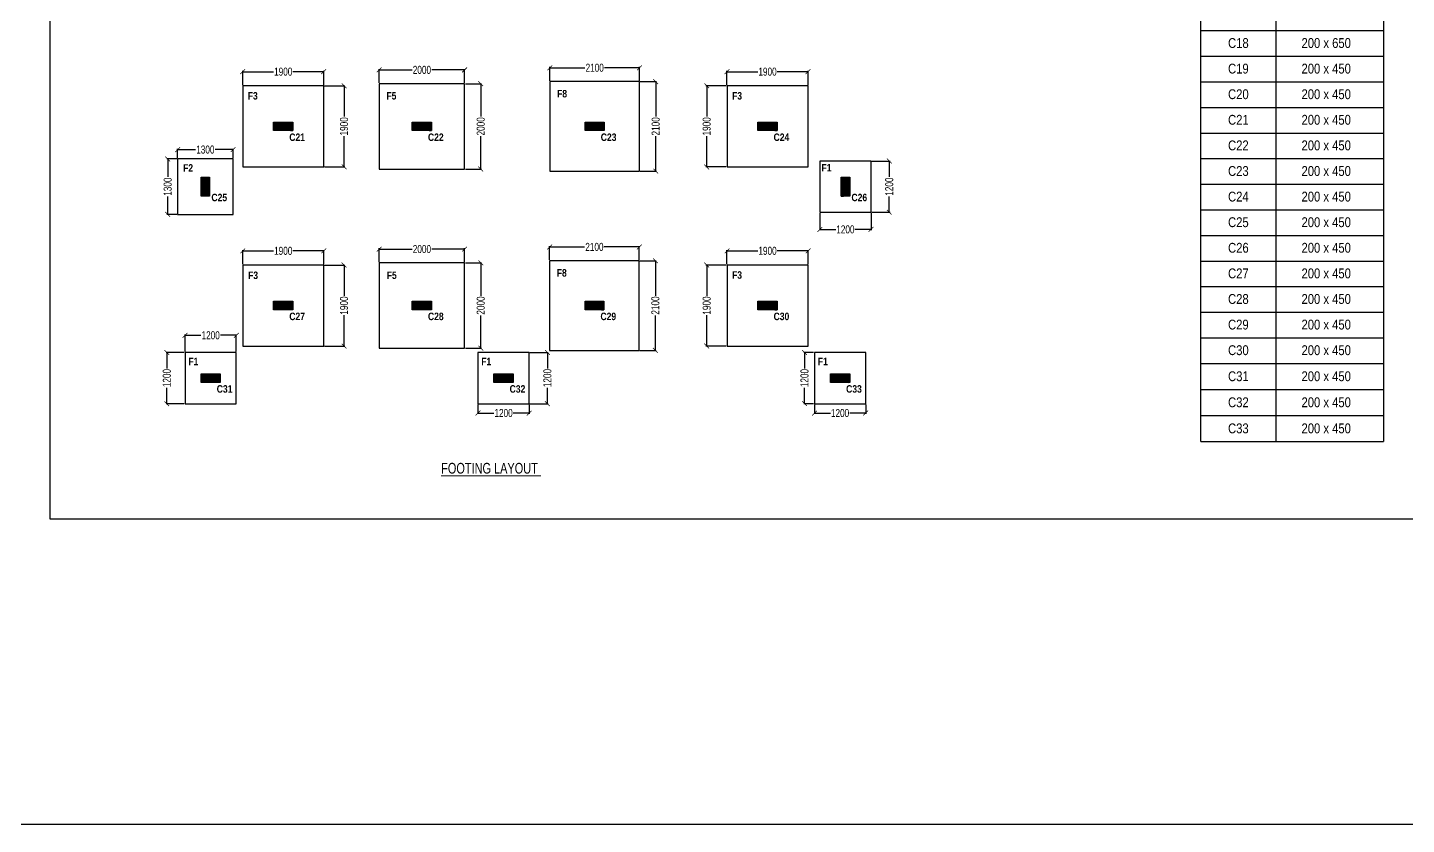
# Model space of a CAD drawing. Header units: millimetres. Extents: x 1798 to 243113, y 1193 to 150435.
# Drawn here: x 64466 to 96780, y 109480 to 128159 of the extents above; entities that cross this region are included whole.
import ezdxf

# ---------------------------------------------------------------- set-up
doc = ezdxf.new("R2010")
doc.units = ezdxf.units.MM
for name, color, linetype in [('-S-DIM', 8, 'Continuous'), ('A-WALL-PATT', 7, 'Continuous'), ('beam', 4, 'Continuous'), ('COL NOS', 12, 'Continuous'), ('column', 5, 'Continuous'), ('DIM', 8, 'Continuous')]:
    doc.layers.add(name, color=color, linetype=linetype)
doc.layers.add('-S-TEXT', color=6, linetype='Continuous', lineweight=0)
doc.layers.add('LOW WALL', color=6, linetype='Continuous', lineweight=20)
doc.styles.add('sd', font='ARIALNB.TTF')
doc.styles.add('SOBHA', font='swisscl.ttf')
doc.styles.add('SUB TIT', font='ARIALNB.TTF')
doc.dimstyles.new('S-75', dxfattribs={"dimscale": 75, "dimtxt": 2.5, "dimasz": 1.5, "dimexe": 0.25, "dimexo": 0.25, "dimgap": 0.1, "dimtad": 0, "dimdec": 0, "dimrnd": 0.0005, "dimzin": 0, "dimdsep": 46, "dimtxsty": 'SOBHA', "dimblk": 'ARCHTICK', "dimcen": 0.09, "dimclrd": 8, "dimclre": 8, "dimclrt": 6, "dimadec": 0, "dimazin": 0, "dimtfac": 1, "dimtdec": 0, "dimtofl": 0, "dimtmove": 0, "dimatfit": 3, "dimfxl": 0.18, "dimtolj": 1, "dimtzin": 0, "dimlwd": -1, "dimlwe": -1, "dimarcsym": 0})
pattern_1 = [(135, (50151.36154, 144388.88852), (-0.08838834765, -0.08838834765), [])]
pattern_2 = [(225, (50151.36154, 144388.88852), (0.08838834765, -0.08838834765), [])]

# ---------------------------------------------------------------- blocks, each defined once
blk = doc.blocks.new('_ArchTick')
at = {"color": 0, "linetype": 'ByBlock', "const_width": 0.15}
blk.add_lwpolyline([(-0.5, -0.5), (0.5, 0.5)], dxfattribs=at)
blk = doc.blocks.new('*D620')
at = {"layer": '-S-DIM', "color": 8, "ltscale": 150000, "transparency": 16777216}
for p, q in [((82888, 120543), (82655, 120543)), ((82674, 120543), (82674, 120171)), ((82674, 119343), (82674, 119715)), ((82888, 119343), (82655, 119343))]:
    blk.add_line(p, q, dxfattribs=at)
at = {"layer": '-S-DIM', "color": 8, "linetype": 'Continuous', "ltscale": 150000, "transparency": 16777216, "xscale": 112.5, "yscale": 112.5, "zscale": 112.5}
for p, rotation in [((82674, 120543), 90), ((82674, 119343), 270)]:
    blk.add_blockref('_ArchTick', p, dxfattribs=dict(at, rotation=rotation))
at = {"layer": '-S-DIM', "color": 6, "linetype": 'Continuous', "ltscale": 150000, "transparency": 16777216, "insert": (82674, 119943), "char_height": 187.5, "attachment_point": 5, "rotation": 90, "style": 'SOBHA'}
blk.add_mtext('\\A1;1200', dxfattribs=at)
blk = doc.blocks.new('*D489')
at = {"layer": '-S-DIM', "color": 8, "ltscale": 150000, "transparency": 16777216}
for p, q in [((82907, 119324), (82907, 119104)), ((84107, 119324), (84107, 119104)), ((82907, 119123), (83279, 119123)), ((84107, 119123), (83735, 119123))]:
    blk.add_line(p, q, dxfattribs=at)
at = {"layer": '-S-DIM', "color": 8, "linetype": 'Continuous', "ltscale": 150000, "transparency": 16777216, "xscale": 112.5, "yscale": 112.5, "zscale": 112.5, "rotation": 180}
blk.add_blockref('_ArchTick', (82907, 119123), dxfattribs=at)
at = {"layer": '-S-DIM', "color": 8, "linetype": 'Continuous', "ltscale": 150000, "transparency": 16777216, "xscale": 112.5, "yscale": 112.5, "zscale": 112.5}
blk.add_blockref('_ArchTick', (84107, 119123), dxfattribs=at)
at = {"layer": '-S-DIM', "color": 6, "linetype": 'Continuous', "ltscale": 150000, "transparency": 16777216, "insert": (83507, 119123), "char_height": 187.5, "attachment_point": 5, "style": 'SOBHA'}
blk.add_mtext('\\A1;1200', dxfattribs=at)
blk = doc.blocks.new('*D490')
at = {"layer": '-S-DIM', "color": 8, "ltscale": 150000, "transparency": 16777216}
for p, q in [((84251, 125030), (84679, 125030)), ((84660, 125030), (84660, 124658)), ((84660, 123830), (84660, 124202)), ((84251, 123830), (84679, 123830))]:
    blk.add_line(p, q, dxfattribs=at)
at = {"layer": '-S-DIM', "color": 8, "linetype": 'Continuous', "ltscale": 150000, "transparency": 16777216, "xscale": 112.5, "yscale": 112.5, "zscale": 112.5}
for p, rotation in [((84660, 125030), 90), ((84660, 123830), 270)]:
    blk.add_blockref('_ArchTick', p, dxfattribs=dict(at, rotation=rotation))
at = {"layer": '-S-DIM', "color": 6, "linetype": 'Continuous', "ltscale": 150000, "transparency": 16777216, "insert": (84660, 124430), "char_height": 187.5, "attachment_point": 5, "rotation": 90, "style": 'SOBHA'}
blk.add_mtext('\\A1;1200', dxfattribs=at)
blk = doc.blocks.new('*D491')
at = {"layer": '-S-DIM', "color": 8, "ltscale": 150000, "transparency": 16777216}
for p, q in [((83032, 123811), (83032, 123409)), ((84232, 123811), (84232, 123409)), ((83032, 123427), (83404, 123427)), ((84232, 123427), (83860, 123427))]:
    blk.add_line(p, q, dxfattribs=at)
at = {"layer": '-S-DIM', "color": 8, "linetype": 'Continuous', "ltscale": 150000, "transparency": 16777216, "xscale": 112.5, "yscale": 112.5, "zscale": 112.5, "rotation": 180}
blk.add_blockref('_ArchTick', (83032, 123427), dxfattribs=at)
at = {"layer": '-S-DIM', "color": 8, "linetype": 'Continuous', "ltscale": 150000, "transparency": 16777216, "xscale": 112.5, "yscale": 112.5, "zscale": 112.5}
blk.add_blockref('_ArchTick', (84232, 123427), dxfattribs=at)
at = {"layer": '-S-DIM', "color": 6, "linetype": 'Continuous', "ltscale": 150000, "transparency": 16777216, "insert": (83632, 123427), "char_height": 187.5, "attachment_point": 5, "style": 'SOBHA'}
blk.add_mtext('\\A1;1200', dxfattribs=at)
blk = doc.blocks.new('*D492')
at = {"layer": '-S-DIM', "color": 8, "ltscale": 150000, "transparency": 16777216}
for p, q in [((76239, 120543), (76668, 120543)), ((76649, 120543), (76649, 120171)), ((76649, 119343), (76649, 119715)), ((76239, 119343), (76668, 119343))]:
    blk.add_line(p, q, dxfattribs=at)
at = {"layer": '-S-DIM', "color": 8, "linetype": 'Continuous', "ltscale": 150000, "transparency": 16777216, "xscale": 112.5, "yscale": 112.5, "zscale": 112.5}
for p, rotation in [((76649, 120543), 90), ((76649, 119343), 270)]:
    blk.add_blockref('_ArchTick', p, dxfattribs=dict(at, rotation=rotation))
at = {"layer": '-S-DIM', "color": 6, "linetype": 'Continuous', "ltscale": 150000, "transparency": 16777216, "insert": (76649, 119943), "char_height": 187.5, "attachment_point": 5, "rotation": 90, "style": 'SOBHA'}
blk.add_mtext('\\A1;1200', dxfattribs=at)
blk = doc.blocks.new('*D493')
at = {"layer": '-S-DIM', "color": 8, "ltscale": 150000, "transparency": 16777216}
for p, q in [((75021, 119324), (75021, 119104)), ((76221, 119324), (76221, 119104)), ((75021, 119123), (75393, 119123)), ((76221, 119123), (75848, 119123))]:
    blk.add_line(p, q, dxfattribs=at)
at = {"layer": '-S-DIM', "color": 8, "linetype": 'Continuous', "ltscale": 150000, "transparency": 16777216, "xscale": 112.5, "yscale": 112.5, "zscale": 112.5, "rotation": 180}
blk.add_blockref('_ArchTick', (75021, 119123), dxfattribs=at)
at = {"layer": '-S-DIM', "color": 8, "linetype": 'Continuous', "ltscale": 150000, "transparency": 16777216, "xscale": 112.5, "yscale": 112.5, "zscale": 112.5}
blk.add_blockref('_ArchTick', (76221, 119123), dxfattribs=at)
at = {"layer": '-S-DIM', "color": 6, "linetype": 'Continuous', "ltscale": 150000, "transparency": 16777216, "insert": (75621, 119123), "char_height": 187.5, "attachment_point": 5, "style": 'SOBHA'}
blk.add_mtext('\\A1;1200', dxfattribs=at)
blk = doc.blocks.new('*D621')
at = {"layer": '-S-DIM', "color": 8, "ltscale": 150000, "transparency": 16777216}
for p, q in [((68138, 120543), (67710, 120543)), ((67729, 120543), (67729, 120171)), ((67729, 119343), (67729, 119715)), ((68138, 119343), (67710, 119343))]:
    blk.add_line(p, q, dxfattribs=at)
at = {"layer": '-S-DIM', "color": 8, "linetype": 'Continuous', "ltscale": 150000, "transparency": 16777216, "xscale": 112.5, "yscale": 112.5, "zscale": 112.5}
for p, rotation in [((67729, 120543), 90), ((67729, 119343), 270)]:
    blk.add_blockref('_ArchTick', p, dxfattribs=dict(at, rotation=rotation))
at = {"layer": '-S-DIM', "color": 6, "linetype": 'Continuous', "ltscale": 150000, "transparency": 16777216, "insert": (67729, 119943), "char_height": 187.5, "attachment_point": 5, "rotation": 90, "style": 'SOBHA'}
blk.add_mtext('\\A1;1200', dxfattribs=at)
blk = doc.blocks.new('*D622')
at = {"layer": '-S-DIM', "color": 8, "ltscale": 150000, "transparency": 16777216}
for p, q in [((68157, 120562), (68157, 120964)), ((68157, 120945), (68529, 120945)), ((69357, 120945), (68985, 120945)), ((69357, 120562), (69357, 120964))]:
    blk.add_line(p, q, dxfattribs=at)
at = {"layer": '-S-DIM', "color": 8, "linetype": 'Continuous', "ltscale": 150000, "transparency": 16777216, "xscale": 112.5, "yscale": 112.5, "zscale": 112.5, "rotation": 180}
blk.add_blockref('_ArchTick', (68157, 120945), dxfattribs=at)
at = {"layer": '-S-DIM', "color": 8, "linetype": 'Continuous', "ltscale": 150000, "transparency": 16777216, "xscale": 112.5, "yscale": 112.5, "zscale": 112.5}
blk.add_blockref('_ArchTick', (69357, 120945), dxfattribs=at)
at = {"layer": '-S-DIM', "color": 6, "linetype": 'Continuous', "ltscale": 150000, "transparency": 16777216, "insert": (68757, 120945), "char_height": 187.5, "attachment_point": 5, "style": 'SOBHA'}
blk.add_mtext('\\A1;1200', dxfattribs=at)
blk = doc.blocks.new('*D629')
at = {"layer": '-S-DIM', "color": 8, "ltscale": 150000, "transparency": 16777216}
for p, q in [((72707, 122662), (72707, 122985)), ((72707, 122966), (73477, 122966)), ((74707, 122966), (73937, 122966)), ((74707, 122662), (74707, 122985))]:
    blk.add_line(p, q, dxfattribs=at)
at = {"layer": '-S-DIM', "color": 8, "linetype": 'Continuous', "ltscale": 150000, "transparency": 16777216, "xscale": 112.5, "yscale": 112.5, "zscale": 112.5, "rotation": 180}
blk.add_blockref('_ArchTick', (72707, 122966), dxfattribs=at)
at = {"layer": '-S-DIM', "color": 8, "linetype": 'Continuous', "ltscale": 150000, "transparency": 16777216, "xscale": 112.5, "yscale": 112.5, "zscale": 112.5}
blk.add_blockref('_ArchTick', (74707, 122966), dxfattribs=at)
at = {"layer": '-S-DIM', "color": 6, "linetype": 'Continuous', "ltscale": 150000, "transparency": 16777216, "insert": (73707, 122966), "char_height": 187.5, "attachment_point": 5, "style": 'SOBHA'}
blk.add_mtext('\\A1;2000', dxfattribs=at)
blk = doc.blocks.new('*D630')
at = {"layer": '-S-DIM', "color": 8, "ltscale": 150000, "transparency": 16777216}
for p, q in [((74726, 122643), (75105, 122643)), ((75086, 122643), (75086, 121873)), ((75086, 120643), (75086, 121413)), ((74726, 120643), (75105, 120643))]:
    blk.add_line(p, q, dxfattribs=at)
at = {"layer": '-S-DIM', "color": 8, "linetype": 'Continuous', "ltscale": 150000, "transparency": 16777216, "xscale": 112.5, "yscale": 112.5, "zscale": 112.5}
for p, rotation in [((75086, 122643), 90), ((75086, 120643), 270)]:
    blk.add_blockref('_ArchTick', p, dxfattribs=dict(at, rotation=rotation))
at = {"layer": '-S-DIM', "color": 6, "linetype": 'Continuous', "ltscale": 150000, "transparency": 16777216, "insert": (75086, 121643), "char_height": 187.5, "attachment_point": 5, "rotation": 90, "style": 'SOBHA'}
blk.add_mtext('\\A1;2000', dxfattribs=at)
blk = doc.blocks.new('*D631')
at = {"layer": '-S-DIM', "color": 8, "ltscale": 150000, "transparency": 16777216}
for p, q in [((72707, 126862), (72707, 127185)), ((72707, 127166), (73477, 127166)), ((74707, 127166), (73937, 127166)), ((74707, 126862), (74707, 127185))]:
    blk.add_line(p, q, dxfattribs=at)
at = {"layer": '-S-DIM', "color": 8, "linetype": 'Continuous', "ltscale": 150000, "transparency": 16777216, "xscale": 112.5, "yscale": 112.5, "zscale": 112.5, "rotation": 180}
blk.add_blockref('_ArchTick', (72707, 127166), dxfattribs=at)
at = {"layer": '-S-DIM', "color": 8, "linetype": 'Continuous', "ltscale": 150000, "transparency": 16777216, "xscale": 112.5, "yscale": 112.5, "zscale": 112.5}
blk.add_blockref('_ArchTick', (74707, 127166), dxfattribs=at)
at = {"layer": '-S-DIM', "color": 6, "linetype": 'Continuous', "ltscale": 150000, "transparency": 16777216, "insert": (73707, 127166), "char_height": 187.5, "attachment_point": 5, "style": 'SOBHA'}
blk.add_mtext('\\A1;2000', dxfattribs=at)
blk = doc.blocks.new('*D632')
at = {"layer": '-S-DIM', "color": 8, "ltscale": 150000, "transparency": 16777216}
for p, q in [((74726, 126843), (75105, 126843)), ((75086, 126843), (75086, 126073)), ((75086, 124843), (75086, 125613)), ((74726, 124843), (75105, 124843))]:
    blk.add_line(p, q, dxfattribs=at)
at = {"layer": '-S-DIM', "color": 8, "linetype": 'Continuous', "ltscale": 150000, "transparency": 16777216, "xscale": 112.5, "yscale": 112.5, "zscale": 112.5}
for p, rotation in [((75086, 126843), 90), ((75086, 124843), 270)]:
    blk.add_blockref('_ArchTick', p, dxfattribs=dict(at, rotation=rotation))
at = {"layer": '-S-DIM', "color": 6, "linetype": 'Continuous', "ltscale": 150000, "transparency": 16777216, "insert": (75086, 125843), "char_height": 187.5, "attachment_point": 5, "rotation": 90, "style": 'SOBHA'}
blk.add_mtext('\\A1;2000', dxfattribs=at)
blk = doc.blocks.new('*D633')
at = {"layer": '-S-DIM', "color": 8, "ltscale": 150000, "transparency": 16777216}
for p, q in [((76707, 126912), (76707, 127235)), ((76707, 127216), (77527, 127216)), ((78807, 127216), (77987, 127216)), ((78807, 126912), (78807, 127235))]:
    blk.add_line(p, q, dxfattribs=at)
at = {"layer": '-S-DIM', "color": 8, "linetype": 'Continuous', "ltscale": 150000, "transparency": 16777216, "xscale": 112.5, "yscale": 112.5, "zscale": 112.5, "rotation": 180}
blk.add_blockref('_ArchTick', (76707, 127216), dxfattribs=at)
at = {"layer": '-S-DIM', "color": 8, "linetype": 'Continuous', "ltscale": 150000, "transparency": 16777216, "xscale": 112.5, "yscale": 112.5, "zscale": 112.5}
blk.add_blockref('_ArchTick', (78807, 127216), dxfattribs=at)
at = {"layer": '-S-DIM', "color": 6, "linetype": 'Continuous', "ltscale": 150000, "transparency": 16777216, "insert": (77757, 127216), "char_height": 187.5, "attachment_point": 5, "style": 'SOBHA'}
blk.add_mtext('\\A1;2100', dxfattribs=at)
blk = doc.blocks.new('*D634')
at = {"layer": '-S-DIM', "color": 8, "ltscale": 150000, "transparency": 16777216}
for p, q in [((78826, 126893), (79205, 126893)), ((79186, 126893), (79186, 126073)), ((79186, 124793), (79186, 125613)), ((78826, 124793), (79205, 124793))]:
    blk.add_line(p, q, dxfattribs=at)
at = {"layer": '-S-DIM', "color": 8, "linetype": 'Continuous', "ltscale": 150000, "transparency": 16777216, "xscale": 112.5, "yscale": 112.5, "zscale": 112.5}
for p, rotation in [((79186, 126893), 90), ((79186, 124793), 270)]:
    blk.add_blockref('_ArchTick', p, dxfattribs=dict(at, rotation=rotation))
at = {"layer": '-S-DIM', "color": 6, "linetype": 'Continuous', "ltscale": 150000, "transparency": 16777216, "insert": (79186, 125843), "char_height": 187.5, "attachment_point": 5, "rotation": 90, "style": 'SOBHA'}
blk.add_mtext('\\A1;2100', dxfattribs=at)
blk = doc.blocks.new('*D648')
at = {"layer": '-S-DIM', "color": 8, "ltscale": 150000, "transparency": 16777216}
for p, q in [((69507, 126812), (69507, 127144)), ((69507, 127125), (70229, 127125)), ((71407, 127125), (70685, 127125)), ((71407, 126812), (71407, 127144))]:
    blk.add_line(p, q, dxfattribs=at)
at = {"layer": '-S-DIM', "color": 8, "linetype": 'Continuous', "ltscale": 150000, "transparency": 16777216, "xscale": 112.5, "yscale": 112.5, "zscale": 112.5, "rotation": 180}
blk.add_blockref('_ArchTick', (69507, 127125), dxfattribs=at)
at = {"layer": '-S-DIM', "color": 8, "linetype": 'Continuous', "ltscale": 150000, "transparency": 16777216, "xscale": 112.5, "yscale": 112.5, "zscale": 112.5}
blk.add_blockref('_ArchTick', (71407, 127125), dxfattribs=at)
at = {"layer": '-S-DIM', "color": 6, "linetype": 'Continuous', "ltscale": 150000, "transparency": 16777216, "insert": (70457, 127125), "char_height": 187.5, "attachment_point": 5, "style": 'SOBHA'}
blk.add_mtext('\\A1;1900', dxfattribs=at)
blk = doc.blocks.new('*D649')
at = {"layer": '-S-DIM', "color": 8, "ltscale": 150000, "transparency": 16777216}
for p, q in [((71426, 126793), (71902, 126793)), ((71883, 126793), (71883, 126071)), ((71883, 124893), (71883, 125615)), ((71426, 124893), (71902, 124893))]:
    blk.add_line(p, q, dxfattribs=at)
at = {"layer": '-S-DIM', "color": 8, "linetype": 'Continuous', "ltscale": 150000, "transparency": 16777216, "xscale": 112.5, "yscale": 112.5, "zscale": 112.5}
for p, rotation in [((71883, 126793), 90), ((71883, 124893), 270)]:
    blk.add_blockref('_ArchTick', p, dxfattribs=dict(at, rotation=rotation))
at = {"layer": '-S-DIM', "color": 6, "linetype": 'Continuous', "ltscale": 150000, "transparency": 16777216, "insert": (71883, 125843), "char_height": 187.5, "attachment_point": 5, "rotation": 90, "style": 'SOBHA'}
blk.add_mtext('\\A1;1900', dxfattribs=at)
blk = doc.blocks.new('*D650')
at = {"layer": '-S-DIM', "color": 8, "ltscale": 150000, "transparency": 16777216}
for p, q in [((80857, 126812), (80857, 127144)), ((80857, 127125), (81579, 127125)), ((82757, 127125), (82035, 127125)), ((82757, 126812), (82757, 127144))]:
    blk.add_line(p, q, dxfattribs=at)
at = {"layer": '-S-DIM', "color": 8, "linetype": 'Continuous', "ltscale": 150000, "transparency": 16777216, "xscale": 112.5, "yscale": 112.5, "zscale": 112.5, "rotation": 180}
blk.add_blockref('_ArchTick', (80857, 127125), dxfattribs=at)
at = {"layer": '-S-DIM', "color": 8, "linetype": 'Continuous', "ltscale": 150000, "transparency": 16777216, "xscale": 112.5, "yscale": 112.5, "zscale": 112.5}
blk.add_blockref('_ArchTick', (82757, 127125), dxfattribs=at)
at = {"layer": '-S-DIM', "color": 6, "linetype": 'Continuous', "ltscale": 150000, "transparency": 16777216, "insert": (81807, 127125), "char_height": 187.5, "attachment_point": 5, "style": 'SOBHA'}
blk.add_mtext('\\A1;1900', dxfattribs=at)
blk = doc.blocks.new('*D510')
at = {"layer": '-S-DIM', "color": 8, "ltscale": 150000, "transparency": 16777216}
for p, q in [((80838, 126793), (80362, 126793)), ((80381, 126793), (80381, 126071)), ((80381, 124893), (80381, 125615)), ((80838, 124893), (80362, 124893))]:
    blk.add_line(p, q, dxfattribs=at)
at = {"layer": '-S-DIM', "color": 8, "linetype": 'Continuous', "ltscale": 150000, "transparency": 16777216, "xscale": 112.5, "yscale": 112.5, "zscale": 112.5}
for p, rotation in [((80381, 126793), 90), ((80381, 124893), 270)]:
    blk.add_blockref('_ArchTick', p, dxfattribs=dict(at, rotation=rotation))
at = {"layer": '-S-DIM', "color": 6, "linetype": 'Continuous', "ltscale": 150000, "transparency": 16777216, "insert": (80381, 125843), "char_height": 187.5, "attachment_point": 5, "rotation": 90, "style": 'SOBHA'}
blk.add_mtext('\\A1;1900', dxfattribs=at)
blk = doc.blocks.new('*D651')
at = {"layer": '-S-DIM', "color": 8, "ltscale": 150000, "transparency": 16777216}
for p, q in [((67963, 125080), (67730, 125080)), ((67749, 125080), (67749, 124658)), ((67749, 123780), (67749, 124202)), ((67963, 123780), (67730, 123780))]:
    blk.add_line(p, q, dxfattribs=at)
at = {"layer": '-S-DIM', "color": 8, "linetype": 'Continuous', "ltscale": 150000, "transparency": 16777216, "xscale": 112.5, "yscale": 112.5, "zscale": 112.5}
for p, rotation in [((67749, 125080), 90), ((67749, 123780), 270)]:
    blk.add_blockref('_ArchTick', p, dxfattribs=dict(at, rotation=rotation))
at = {"layer": '-S-DIM', "color": 6, "linetype": 'Continuous', "ltscale": 150000, "transparency": 16777216, "insert": (67749, 124430), "char_height": 187.5, "attachment_point": 5, "rotation": 90, "style": 'SOBHA'}
blk.add_mtext('\\A1;1300', dxfattribs=at)
blk = doc.blocks.new('*D652')
at = {"layer": '-S-DIM', "color": 8, "ltscale": 150000, "transparency": 16777216}
for p, q in [((67982, 125099), (67982, 125317)), ((67982, 125298), (68404, 125298)), ((69282, 125298), (68860, 125298)), ((69282, 125097), (69282, 125317))]:
    blk.add_line(p, q, dxfattribs=at)
at = {"layer": '-S-DIM', "color": 8, "linetype": 'Continuous', "ltscale": 150000, "transparency": 16777216, "xscale": 112.5, "yscale": 112.5, "zscale": 112.5, "rotation": 180}
blk.add_blockref('_ArchTick', (67982, 125298), dxfattribs=at)
at = {"layer": '-S-DIM', "color": 8, "linetype": 'Continuous', "ltscale": 150000, "transparency": 16777216, "xscale": 112.5, "yscale": 112.5, "zscale": 112.5}
blk.add_blockref('_ArchTick', (69282, 125298), dxfattribs=at)
at = {"layer": '-S-DIM', "color": 6, "linetype": 'Continuous', "ltscale": 150000, "transparency": 16777216, "insert": (68632, 125298), "char_height": 187.5, "attachment_point": 5, "style": 'SOBHA'}
blk.add_mtext('\\A1;1300', dxfattribs=at)
blk = doc.blocks.new('*D653')
at = {"layer": '-S-DIM', "color": 8, "ltscale": 150000, "transparency": 16777216}
for p, q in [((69507, 122612), (69507, 122944)), ((69507, 122925), (70229, 122925)), ((71407, 122925), (70685, 122925)), ((71407, 122612), (71407, 122944))]:
    blk.add_line(p, q, dxfattribs=at)
at = {"layer": '-S-DIM', "color": 8, "linetype": 'Continuous', "ltscale": 150000, "transparency": 16777216, "xscale": 112.5, "yscale": 112.5, "zscale": 112.5, "rotation": 180}
blk.add_blockref('_ArchTick', (69507, 122925), dxfattribs=at)
at = {"layer": '-S-DIM', "color": 8, "linetype": 'Continuous', "ltscale": 150000, "transparency": 16777216, "xscale": 112.5, "yscale": 112.5, "zscale": 112.5}
blk.add_blockref('_ArchTick', (71407, 122925), dxfattribs=at)
at = {"layer": '-S-DIM', "color": 6, "linetype": 'Continuous', "ltscale": 150000, "transparency": 16777216, "insert": (70457, 122925), "char_height": 187.5, "attachment_point": 5, "style": 'SOBHA'}
blk.add_mtext('\\A1;1900', dxfattribs=at)
blk = doc.blocks.new('*D654')
at = {"layer": '-S-DIM', "color": 8, "ltscale": 150000, "transparency": 16777216}
for p, q in [((71426, 122593), (71902, 122593)), ((71883, 122593), (71883, 121871)), ((71883, 120693), (71883, 121415)), ((71426, 120693), (71902, 120693))]:
    blk.add_line(p, q, dxfattribs=at)
at = {"layer": '-S-DIM', "color": 8, "linetype": 'Continuous', "ltscale": 150000, "transparency": 16777216, "xscale": 112.5, "yscale": 112.5, "zscale": 112.5}
for p, rotation in [((71883, 122593), 90), ((71883, 120693), 270)]:
    blk.add_blockref('_ArchTick', p, dxfattribs=dict(at, rotation=rotation))
at = {"layer": '-S-DIM', "color": 6, "linetype": 'Continuous', "ltscale": 150000, "transparency": 16777216, "insert": (71883, 121643), "char_height": 187.5, "attachment_point": 5, "rotation": 90, "style": 'SOBHA'}
blk.add_mtext('\\A1;1900', dxfattribs=at)
blk = doc.blocks.new('*D655')
at = {"layer": '-S-DIM', "color": 8, "ltscale": 150000, "transparency": 16777216}
for p, q in [((76700, 122712), (76700, 123035)), ((76700, 123016), (77520, 123016)), ((78800, 123016), (77980, 123016)), ((78800, 122712), (78800, 123035))]:
    blk.add_line(p, q, dxfattribs=at)
at = {"layer": '-S-DIM', "color": 8, "linetype": 'Continuous', "ltscale": 150000, "transparency": 16777216, "xscale": 112.5, "yscale": 112.5, "zscale": 112.5, "rotation": 180}
blk.add_blockref('_ArchTick', (76700, 123016), dxfattribs=at)
at = {"layer": '-S-DIM', "color": 8, "linetype": 'Continuous', "ltscale": 150000, "transparency": 16777216, "xscale": 112.5, "yscale": 112.5, "zscale": 112.5}
blk.add_blockref('_ArchTick', (78800, 123016), dxfattribs=at)
at = {"layer": '-S-DIM', "color": 6, "linetype": 'Continuous', "ltscale": 150000, "transparency": 16777216, "insert": (77750, 123016), "char_height": 187.5, "attachment_point": 5, "style": 'SOBHA'}
blk.add_mtext('\\A1;2100', dxfattribs=at)
blk = doc.blocks.new('*D656')
at = {"layer": '-S-DIM', "color": 8, "ltscale": 150000, "transparency": 16777216}
for p, q in [((78818, 122693), (79197, 122693)), ((79179, 122693), (79179, 121873)), ((79179, 120593), (79179, 121413)), ((78818, 120593), (79197, 120593))]:
    blk.add_line(p, q, dxfattribs=at)
at = {"layer": '-S-DIM', "color": 8, "linetype": 'Continuous', "ltscale": 150000, "transparency": 16777216, "xscale": 112.5, "yscale": 112.5, "zscale": 112.5}
for p, rotation in [((79179, 122693), 90), ((79179, 120593), 270)]:
    blk.add_blockref('_ArchTick', p, dxfattribs=dict(at, rotation=rotation))
at = {"layer": '-S-DIM', "color": 6, "linetype": 'Continuous', "ltscale": 150000, "transparency": 16777216, "insert": (79179, 121643), "char_height": 187.5, "attachment_point": 5, "rotation": 90, "style": 'SOBHA'}
blk.add_mtext('\\A1;2100', dxfattribs=at)
blk = doc.blocks.new('*D646')
at = {"layer": '-S-DIM', "color": 8, "ltscale": 150000, "transparency": 16777216}
for p, q in [((80857, 122612), (80857, 122944)), ((80857, 122925), (81579, 122925)), ((82757, 122925), (82035, 122925)), ((82757, 122612), (82757, 122944))]:
    blk.add_line(p, q, dxfattribs=at)
at = {"layer": '-S-DIM', "color": 8, "linetype": 'Continuous', "ltscale": 150000, "transparency": 16777216, "xscale": 112.5, "yscale": 112.5, "zscale": 112.5, "rotation": 180}
blk.add_blockref('_ArchTick', (80857, 122925), dxfattribs=at)
at = {"layer": '-S-DIM', "color": 8, "linetype": 'Continuous', "ltscale": 150000, "transparency": 16777216, "xscale": 112.5, "yscale": 112.5, "zscale": 112.5}
blk.add_blockref('_ArchTick', (82757, 122925), dxfattribs=at)
at = {"layer": '-S-DIM', "color": 6, "linetype": 'Continuous', "ltscale": 150000, "transparency": 16777216, "insert": (81807, 122925), "char_height": 187.5, "attachment_point": 5, "style": 'SOBHA'}
blk.add_mtext('\\A1;1900', dxfattribs=at)
blk = doc.blocks.new('*D499')
at = {"layer": '-S-DIM', "color": 8, "ltscale": 150000, "transparency": 16777216}
for p, q in [((80838, 122593), (80362, 122593)), ((80381, 122593), (80381, 121871)), ((80381, 120693), (80381, 121415)), ((80838, 120693), (80362, 120693))]:
    blk.add_line(p, q, dxfattribs=at)
at = {"layer": '-S-DIM', "color": 8, "linetype": 'Continuous', "ltscale": 150000, "transparency": 16777216, "xscale": 112.5, "yscale": 112.5, "zscale": 112.5}
for p, rotation in [((80381, 122593), 90), ((80381, 120693), 270)]:
    blk.add_blockref('_ArchTick', p, dxfattribs=dict(at, rotation=rotation))
at = {"layer": '-S-DIM', "color": 6, "linetype": 'Continuous', "ltscale": 150000, "transparency": 16777216, "insert": (80381, 121643), "char_height": 187.5, "attachment_point": 5, "rotation": 90, "style": 'SOBHA'}
blk.add_mtext('\\A1;1900', dxfattribs=at)

msp = doc.modelspace()

# ---------------------------------------------------------------- hatches: boundary and pattern name
at = {"layer": 'A-WALL-PATT'}
h = msp.add_hatch(dxfattribs=at)
h.set_pattern_fill('ANSI31', color=8)
h.set_pattern_definition([(45, (132382.34923, 141576.77742), (-0.08838834765, 0.08838834765), [])])
h.paths.add_polyline_path([(70232.1, 125942.8), (70232.1, 125742.8), (70682.1, 125742.8), (70682.1, 125942.8)])
h = msp.add_hatch(dxfattribs=at)
h.set_pattern_fill('ANSI31', color=8)
h.set_pattern_definition([(45, (135632.34871, 141576.7715), (-0.08838834765, 0.08838834765), [])])
h.paths.add_polyline_path([(73482.1, 125942.8), (73482.1, 125742.8), (73932.1, 125742.8), (73932.1, 125942.8)])
h = msp.add_hatch(dxfattribs=at)
h.set_pattern_fill('ANSI31', color=8)
h.set_pattern_definition([(45, (139682.34871, 141576.77309), (-0.08838834765, 0.08838834765), [])])
h.paths.add_polyline_path([(77532.1, 125942.8), (77532.1, 125742.8), (77982.1, 125742.8), (77982.1, 125942.8)])
h = msp.add_hatch(dxfattribs=at)
h.set_pattern_fill('ANSI31', color=8)
h.set_pattern_definition([(45, (143732.34867, 141576.77129), (-0.08838834765, 0.08838834765), [])])
h.paths.add_polyline_path([(81582.1, 125942.8), (81582.1, 125742.8), (82032.1, 125742.8), (82032.1, 125942.8)])
h = msp.add_hatch(dxfattribs=at)
h.set_pattern_fill('ANSI31', color=8, angle=90)
h.set_pattern_definition(pattern_1)
h.paths.add_polyline_path([(68732.1, 124205), (68732.1, 124655), (68532.1, 124655), (68532.1, 124205)])
h = msp.add_hatch(dxfattribs=at)
h.set_pattern_fill('ANSI31', color=8, angle=90)
h.set_pattern_definition(pattern_1)
h.paths.add_polyline_path([(83732.1, 124205), (83732.1, 124655), (83532.1, 124655), (83532.1, 124205)])
h = msp.add_hatch(dxfattribs=at)
h.set_pattern_fill('ANSI31', color=8)
h.set_pattern_definition([(45, (132382.34871, 137376.7715), (-0.08838834765, 0.08838834765), [])])
h.paths.add_polyline_path([(70232.1, 121742.8), (70232.1, 121542.8), (70682.1, 121542.8), (70682.1, 121742.8)])
h = msp.add_hatch(dxfattribs=at)
h.set_pattern_fill('ANSI31', color=8)
h.set_pattern_definition([(45, (135632.34871, 137376.7715), (-0.08838834765, 0.08838834765), [])])
h.paths.add_polyline_path([(73482.1, 121742.8), (73482.1, 121542.8), (73932.1, 121542.8), (73932.1, 121742.8)])
h = msp.add_hatch(dxfattribs=at)
h.set_pattern_fill('ANSI31', color=8)
h.set_pattern_definition([(45, (139682.34871, 137376.7715), (-0.08838834765, 0.08838834765), [])])
h.paths.add_polyline_path([(77532.1, 121742.8), (77532.1, 121542.8), (77967.1, 121542.8), (77967.1, 121742.8)])
h = msp.add_hatch(dxfattribs=at)
h.set_pattern_fill('ANSI31', color=8)
h.set_pattern_definition([(45, (143732.34867, 137376.7715), (-0.08838834765, 0.08838834765), [])])
h.paths.add_polyline_path([(81582.1, 121742.8), (81582.1, 121542.8), (82032.1, 121542.8), (82032.1, 121742.8)])
h = msp.add_hatch(dxfattribs=at)
h.set_pattern_fill('ANSI31', color=8, angle=180)
h.set_pattern_definition([(225, (91379.81684, 144852.94797), (0.08838834765, -0.08838834765), [])])
h.paths.add_polyline_path([(68982.1, 119842.8), (68982.1, 120042.8), (68532.1, 120042.8), (68532.1, 119842.8)])
h = msp.add_hatch(dxfattribs=at)
h.set_pattern_fill('ANSI31', color=8, angle=180)
h.set_pattern_definition(pattern_2)
h.paths.add_polyline_path([(75845.6, 119842.8), (75845.6, 120042.8), (75395.6, 120042.8), (75395.6, 119842.8)])
h = msp.add_hatch(dxfattribs=at)
h.set_pattern_fill('ANSI31', color=8, angle=180)
h.set_pattern_definition(pattern_2)
h.paths.add_polyline_path([(83732.1, 119842.8), (83732.1, 120042.8), (83282.1, 120042.8), (83282.1, 119842.8)])

# ---------------------------------------------------------------- linework, layer by layer
at = {"layer": 'beam', "color": 4}
msp.add_lwpolyline([(243113, 109480.4), (43525, 109480.4), (43525, 150435.4), (243113, 150435.4)], close=True, dxfattribs=at)
at = {"layer": 'beam', "color": 2}
msp.add_lwpolyline([(64998.3, 142497.5), (103878.3, 142497.5), (103878.3, 116639.6), (64998.3, 116639.6)], close=True, dxfattribs=at)
for points, elevation in [([(69507.1, 124892.8), (71407.1, 124892.8), (71407.1, 126792.8), (69507.1, 126792.8)], 358558.6), ([(72707.1, 124842.8), (74707.1, 124842.8), (74707.1, 126842.8), (72707.1, 126842.8)], 358558.6), ([(76707.1, 124792.8), (78807.1, 124792.8), (78807.1, 126892.8), (76707.1, 126892.8)], 239039.1), ([(80857.1, 124892.8), (82757.1, 124892.8), (82757.1, 126792.8), (80857.1, 126792.8)], 478078.2), ([(67982.1, 123780), (69282, 123778), (69282, 125078), (67982.1, 125080)], 240776.3), ([(83032.1, 123830), (84232.1, 123830), (84232.1, 125030), (83032.1, 125030)], 239039.1), ([(69507.1, 120692.8), (71407.1, 120692.8), (71407.1, 122592.8), (69507.1, 122592.8)], 478078.2), ([(72707.1, 120642.8), (74707.1, 120642.8), (74707.1, 122642.8), (72707.1, 122642.8)], 358558.6), ([(76699.6, 120592.8), (78799.6, 120592.8), (78799.6, 122692.8), (76699.6, 122692.8)], 358558.6), ([(80857.1, 120692.8), (82757.1, 120692.8), (82757.1, 122592.8), (80857.1, 122592.8)], 239039.1), ([(68157.1, 119342.8), (69357.1, 119342.8), (69357.1, 120542.8), (68157.1, 120542.8)], 239039.1), ([(75020.6, 119342.8), (76220.6, 119342.8), (76220.6, 120542.8), (75020.6, 120542.8)], 239039.1), ([(82907.1, 119342.8), (84107.1, 119342.8), (84107.1, 120542.8), (82907.1, 120542.8)], 239039.1)]:
    msp.add_lwpolyline(points, close=True, dxfattribs=dict(at, elevation=elevation))
at = {"layer": 'column'}
for points, elevation in [([(70232.1, 125942.8), (70682.1, 125942.8), (70682.1, 125742.8), (70232.1, 125742.8)], 358558.6), ([(73482.1, 125942.8), (73932.1, 125942.8), (73932.1, 125742.8), (73482.1, 125742.8)], 358558.6), ([(77532.1, 125942.8), (77982.1, 125942.8), (77982.1, 125742.8), (77532.1, 125742.8)], 239039.1), ([(81582.1, 125942.8), (82032.1, 125942.8), (82032.1, 125742.8), (81582.1, 125742.8)], 478078.2), ([(68532.1, 124205), (68532.1, 124655), (68732.1, 124655), (68732.1, 124205)], 240776.3), ([(83532.1, 124205), (83532.1, 124655), (83732.1, 124655), (83732.1, 124205)], 239039.1), ([(70232.1, 121742.8), (70682.1, 121742.8), (70682.1, 121542.8), (70232.1, 121542.8)], 478078.2), ([(73482.1, 121742.8), (73932.1, 121742.8), (73932.1, 121542.8), (73482.1, 121542.8)], 358558.6), ([(77532.1, 121742.8), (77967.1, 121742.8), (77967.1, 121542.8), (77532.1, 121542.8)], 358558.6), ([(81582.1, 121742.8), (82032.1, 121742.8), (82032.1, 121542.8), (81582.1, 121542.8)], 239039.1), ([(68982.1, 119842.8), (68532.1, 119842.8), (68532.1, 120042.8), (68982.1, 120042.8)], 239039.1), ([(75845.6, 119842.8), (75395.6, 119842.8), (75395.6, 120042.8), (75845.6, 120042.8)], 239039.1), ([(83732.1, 119842.8), (83282.1, 119842.8), (83282.1, 120042.8), (83732.1, 120042.8)], 239039.1)]:
    msp.add_lwpolyline(points, close=True, dxfattribs=dict(at, elevation=elevation))
at = {"layer": 'DIM', "color": 1}
for p, q in [((91959.8, 118454.4), (91959.8, 139618.1)), ((93719.8, 139618.1), (93719.8, 118454.4)), ((96239.8, 139618.1), (96239.8, 118454.4)), ((91959.8, 128086.8), (96239.8, 128086.8)), ((91959.8, 127486.8), (96239.8, 127486.8)), ((91959.8, 126886.8), (96239.8, 126886.8)), ((91959.8, 126286.8), (96239.8, 126286.8)), ((91959.8, 125686.8), (96239.8, 125686.8)), ((91959.8, 125086.8), (96239.8, 125086.8)), ((91959.8, 124486.8), (96239.8, 124486.8)), ((91959.8, 123886.8), (96239.8, 123886.8)), ((91959.8, 123286.8), (96239.8, 123286.8)), ((91959.8, 122686.8), (96239.8, 122686.8)), ((91959.8, 122086.8), (96239.8, 122086.8)), ((91959.8, 121486.8), (96239.8, 121486.8)), ((91959.8, 120886.8), (96239.8, 120886.8)), ((91959.8, 120286.8), (96239.8, 120286.8)), ((91959.8, 119676), (96239.8, 119676)), ((91959.8, 119065.2), (96239.8, 119065.2)), ((91959.8, 118454.4), (96239.8, 118454.4))]:
    msp.add_line(p, q, dxfattribs=at)

# ---------------------------------------------------------------- texts
at = {"layer": '-S-TEXT', "style": 'SOBHA'}
msp.add_text('%%UFOOTING LAYOUT ', height=250, dxfattribs=at).set_placement((74158.8, 117704.5, 119519.5))
at = {"layer": 'COL NOS', "style": 'sd'}
for s, p in [('F8', (76875, 126521.7)), ('F3', (69625, 126471.7, 119519.5)), ('F5', (72875, 126471.7, 119519.5)), ('F3', (80975, 126471.7, 239039.1)), ('C21', (70599, 125501.2, 119519.5)), ('C22', (73849, 125501.2, 119519.5)), ('C23', (77899, 125501.2)), ('C24', (81949, 125501.2, 239039.1)), ('F2', (68109.7, 124781, 1737.2)), ('F1', (83070.6, 124785.8)), ('C25', (68774, 124088.5, 1737.2)), ('C26', (83774, 124088.5)), ('F8', (76867.5, 122321.7, 119519.5)), ('F3', (69632.8, 122264.4, 239039.1)), ('F5', (72882.8, 122264.4, 119519.5)), ('F3', (80975, 122271.7)), ('C27', (70599, 121301.2, 239039.1)), ('C28', (73849, 121301.2, 119519.5)), ('C29', (77891.5, 121301.2, 119519.5)), ('C30', (81949, 121301.2)), ('F1', (68234.7, 120244.7)), ('F1', (75098.2, 120244.7)), ('F1', (82984.7, 120244.7)), ('C31', (68899, 119601.2)), ('C32', (75762.5, 119601.2)), ('C33', (83649, 119601.2))]:
    msp.add_text(s, height=175, dxfattribs=at).set_placement(p)
at = {"layer": 'LOW WALL', "color": 7, "char_height": 230, "width": 2311.696, "attachment_point": 1, "rotation": 359.99709, "style": 'SUB TIT'}
for s, insert in [('\\pxt26;{\\fArial Narrow|b0|i0|c0|p34;C18}', (92599.8, 127911.7)), ('\\pxt26;{\\fArial Narrow|b0|i0|c0|p34;200 x 650}', (94321.3, 127911.7)), ('\\pxt26;{\\fArial Narrow|b0|i0|c0|p34;C19}', (92599.8, 127311.7)), ('\\pxt26;{\\fArial Narrow|b0|i0|c0|p34;200 x 450}', (94321.3, 127311.7)), ('\\pxt26;{\\fArial Narrow|b0|i0|c0|p34;C20}', (92599.8, 126711.7)), ('\\pxt26;{\\fArial Narrow|b0|i0|c0|p34;200 x 450}', (94321.3, 126711.7)), ('\\pxt26;{\\fArial Narrow|b0|i0|c0|p34;C21}', (92599.8, 126111.7)), ('\\pxt26;{\\fArial Narrow|b0|i0|c0|p34;200 x 450}', (94321.3, 126111.7)), ('\\pxt26;{\\fArial Narrow|b0|i0|c0|p34;C22}', (92599.8, 125511.7)), ('\\pxt26;{\\fArial Narrow|b0|i0|c0|p34;200 x 450}', (94321.3, 125511.7)), ('\\pxt26;{\\fArial Narrow|b0|i0|c0|p34;C23}', (92599.8, 124911.7)), ('\\pxt26;{\\fArial Narrow|b0|i0|c0|p34;200 x 450}', (94321.3, 124911.7)), ('\\pxt26;{\\fArial Narrow|b0|i0|c0|p34;C24}', (92599.8, 124311.7)), ('\\pxt26;{\\fArial Narrow|b0|i0|c0|p34;200 x 450}', (94321.3, 124311.7)), ('\\pxt26;{\\fArial Narrow|b0|i0|c0|p34;C25}', (92599.8, 123711.7)), ('\\pxt26;{\\fArial Narrow|b0|i0|c0|p34;200 x 450}', (94321.3, 123711.7)), ('\\pxt26;{\\fArial Narrow|b0|i0|c0|p34;C26}', (92599.8, 123111.7)), ('\\pxt26;{\\fArial Narrow|b0|i0|c0|p34;200 x 450}', (94321.3, 123111.7)), ('\\pxt26;{\\fArial Narrow|b0|i0|c0|p34;C27}', (92599.8, 122511.7)), ('\\pxt26;{\\fArial Narrow|b0|i0|c0|p34;200 x 450}', (94321.3, 122511.7)), ('\\pxt26;{\\fArial Narrow|b0|i0|c0|p34;C28}', (92599.8, 121911.7)), ('\\pxt26;{\\fArial Narrow|b0|i0|c0|p34;200 x 450}', (94321.3, 121911.7)), ('\\pxt26;{\\fArial Narrow|b0|i0|c0|p34;C29}', (92599.8, 121311.7)), ('\\pxt26;{\\fArial Narrow|b0|i0|c0|p34;200 x 450}', (94321.3, 121311.7)), ('\\pxt26;{\\fArial Narrow|b0|i0|c0|p34;C30}', (92599.8, 120711.7)), ('\\pxt26;{\\fArial Narrow|b0|i0|c0|p34;200 x 450}', (94321.3, 120711.7)), ('\\pxt26;{\\fArial Narrow|b0|i0|c0|p34;C31}', (92599.8, 120100.9)), ('\\pxt26;{\\fArial Narrow|b0|i0|c0|p34;200 x 450}', (94321.3, 120100.9)), ('\\pxt26;{\\fArial Narrow|b0|i0|c0|p34;C32}', (92599.8, 119490.1)), ('\\pxt26;{\\fArial Narrow|b0|i0|c0|p34;200 x 450}', (94321.3, 119490.1)), ('\\pxt26;{\\fArial Narrow|b0|i0|c0|p34;C33}', (92599.8, 118879.4)), ('\\pxt26;{\\fArial Narrow|b0|i0|c0|p34;200 x 450}', (94321.3, 118879.4))]:
    msp.add_mtext(s, dxfattribs=dict(at, insert=insert))

# ---------------------------------------------------------------- dimensions: what is measured, and where the dimension line sits
at = {"layer": '-S-DIM', "linetype": 'Continuous', "ltscale": 150000}
for base, p1, p2, picture, middle in [((78807.1, 127216.4, 239039.1), (76707.1, 126892.8, 239039.1), (78807.1, 126892.8, 239039.1), '*D633', (77757.1, 127216.4, 239039.1)), ((71407.1, 127124.8, 358558.6), (69507.1, 126792.8, 358558.6), (71407.1, 126792.8, 358558.6), '*D648', (70457.1, 127124.8, 358558.6)), ((74707.1, 127166.4, 358558.6), (72707.1, 126842.8, 358558.6), (74707.1, 126842.8, 358558.6), '*D631', (73707.1, 127166.4, 358558.6)), ((82757.1, 127124.8, 478078.2), (80857.1, 126792.8, 478078.2), (82757.1, 126792.8, 478078.2), '*D650', (81807.1, 127124.8, 478078.2)), ((69282, 125298.1, 1737.2), (67982.1, 125080, 240776.3), (69282, 125078, 240776.3), '*D652', (68632.1, 125298.1, 1737.2)), ((84232.1, 123427.3), (83032.1, 123830, 239039.1), (84232.1, 123830, 239039.1), '*D491', (83632.1, 123427.3)), ((78799.6, 123016.4, 358558.6), (76699.6, 122692.8, 358558.6), (78799.6, 122692.8, 358558.6), '*D655', (77749.6, 123016.4, 358558.6)), ((71407.1, 122924.8, 478078.2), (69507.1, 122592.8, 478078.2), (71407.1, 122592.8, 478078.2), '*D653', (70457.1, 122924.8, 478078.2)), ((74707.1, 122966.4, 358558.6), (72707.1, 122642.8, 358558.6), (74707.1, 122642.8, 358558.6), '*D629', (73707.1, 122966.4, 358558.6)), ((82757.1, 122924.8, 239039.1), (80857.1, 122592.8, 239039.1), (82757.1, 122592.8, 239039.1), '*D646', (81807.1, 122924.8, 239039.1)), ((69357.1, 120945.5), (68157.1, 120542.8, 239039.1), (69357.1, 120542.8, 239039.1), '*D622', (68757.1, 120945.5)), ((76220.6, 119122.7), (75020.6, 119342.8, 239039.1), (76220.6, 119342.8, 239039.1), '*D493', (75620.6, 119122.7)), ((84107.1, 119122.7), (82907.1, 119342.8, 239039.1), (84107.1, 119342.8, 239039.1), '*D489', (83507.1, 119122.7))]:
    dim = msp.add_linear_dim(base=base, p1=p1, p2=p2, dimstyle='S-75', dxfattribs=at)
    dim.commit()
    dim.dimension.update_dxf_attribs({"geometry": picture, "text_midpoint": middle})
for base, p1, p2, picture, middle in [((71883.3, 124892.8, 358558.6), (71407.1, 126792.8, 358558.6), (71407.1, 124892.8, 358558.6), '*D649', (71883.3, 125842.8, 358558.6)), ((75086, 124842.8, 358558.6), (74707.1, 126842.8, 358558.6), (74707.1, 124842.8, 358558.6), '*D632', (75086, 125842.8, 358558.6)), ((79186, 124792.8, 239039.1), (78807.1, 126892.8, 239039.1), (78807.1, 124792.8, 239039.1), '*D634', (79186, 125842.8, 239039.1)), ((80380.9, 124892.8, 478078.2), (80857.1, 126792.8, 478078.2), (80857.1, 124892.8, 478078.2), '*D510', (80380.9, 125842.8, 478078.2)), ((67749.2, 125080, 1737.2), (67982.1, 123780, 240776.3), (67982.1, 125080, 240776.3), '*D651', (67749.2, 124430, 1737.2)), ((84660.4, 125030), (84232.1, 123830, 239039.1), (84232.1, 125030, 239039.1), '*D490', (84660.4, 124430)), ((71883.3, 120692.8, 478078.2), (71407.1, 122592.8, 478078.2), (71407.1, 120692.8, 478078.2), '*D654', (71883.3, 121642.8, 478078.2)), ((75086, 120642.8, 358558.6), (74707.1, 122642.8, 358558.6), (74707.1, 120642.8, 358558.6), '*D630', (75086, 121642.8, 358558.6)), ((79178.5, 120592.8, 358558.6), (78799.6, 122692.8, 358558.6), (78799.6, 120592.8, 358558.6), '*D656', (79178.5, 121642.8, 358558.6)), ((80380.9, 120692.8, 239039.1), (80857.1, 122592.8, 239039.1), (80857.1, 120692.8, 239039.1), '*D499', (80380.9, 121642.8, 239039.1)), ((67728.8, 120542.8), (68157.1, 119342.8, 239039.1), (68157.1, 120542.8, 239039.1), '*D621', (67728.8, 119942.8)), ((76648.9, 120542.8), (76220.6, 119342.8, 239039.1), (76220.6, 120542.8, 239039.1), '*D492', (76648.9, 119942.8)), ((82674.2, 120542.8), (82907.1, 119342.8, 239039.1), (82907.1, 120542.8, 239039.1), '*D620', (82674.2, 119942.8))]:
    dim = msp.add_linear_dim(base=base, p1=p1, p2=p2, angle=90, dimstyle='S-75', dxfattribs=at)
    dim.commit()
    dim.dimension.update_dxf_attribs({"geometry": picture, "text_midpoint": middle})

doc.saveas('drawing.dxf')
